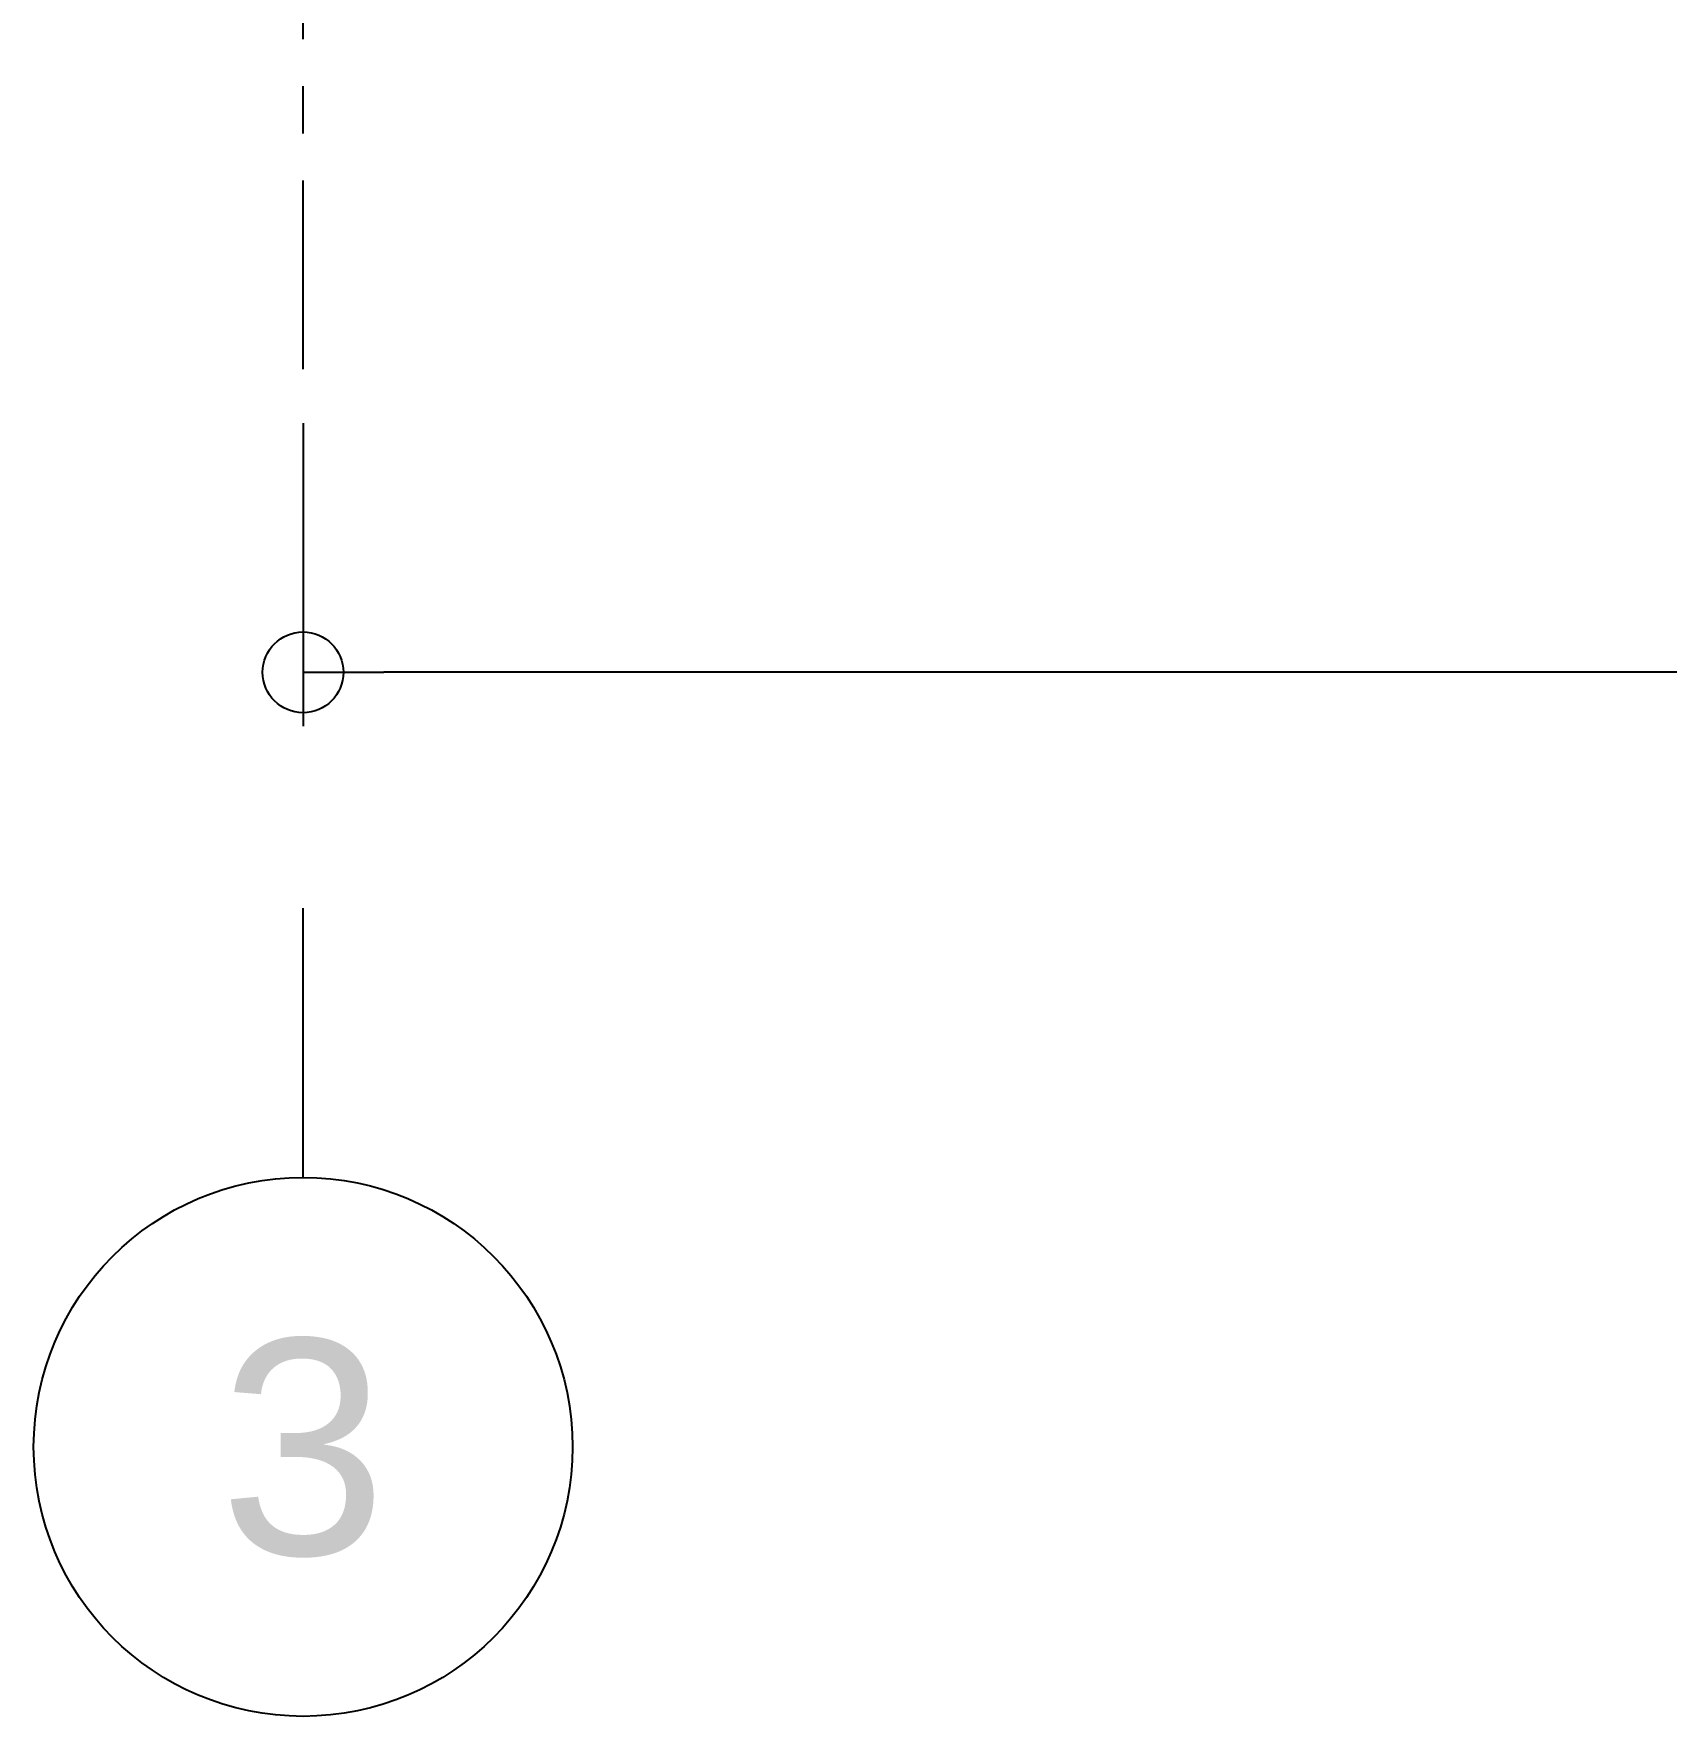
# Model space of a CAD drawing. Header units: millimetres. Extents: x -187664 to 435448, y -313239 to 299894.
# Drawn here: x 304941 to 306456, y 166763 to 168324 of the extents above; entities that cross this region are included whole.
import ezdxf
from ezdxf.enums import TextEntityAlignment as Align

# ---------------------------------------------------------------- set-up
doc = ezdxf.new("R2010")
doc.units = ezdxf.units.MM
doc.linetypes.add('CENTER', pattern=[2, 1.25, -0.25, 0.25, -0.25])
doc.linetypes.add('TA_GL_000.70000', pattern=[1.925, 0.7, -0.175, 0.175, -0.175, 0.7])
for name, color, linetype in [('000 - 0_SYM_DWG_GRID-BUBBLE_MAIN_COLOR_6', 7, 'Continuous'), ('000 - 0_SYM_DWG_GRIDLINE_MAIN_COLOR_251', 7, 'Continuous'), ('000 - 0_SYM_DWG_SLOPE-SYM_TEXT_COLOR_3', 7, 'Continuous'), ('000 - GRID', 7, 'CENTER')]:
    doc.layers.add(name, color=color, linetype=linetype)
doc.styles.add('ARIAL', font='arial.ttf')
doc.styles.add('FAMELINE_FOR_CKST', font='arial.ttf')
doc.styles.add('TA', font='', dxfattribs={"height": 4.5})
doc.styles.get('TA').set_extended_font_data('Cordia New')
doc.dimstyles.new('FAMELINE-CKST_C-C', dxfattribs={"dimtxt": 0.3, "dimasz": 0.15, "dimexe": 0.1, "dimexo": 0.1, "dimgap": 0.05, "dimtad": 1, "dimzin": 0, "dimdsep": 46, "dimtxsty": 'FAMELINE_FOR_CKST', "dimblk": 'ORIGIN', "dimblk1": 'ORIGIN', "dimblk2": 'ORIGIN', "dimsah": 1, "dimcen": 0.1, "dimdle": 0.1, "dimclrd": 7, "dimclre": 7, "dimclrt": 7, "dimadec": 0, "dimazin": 0, "dimtfac": 1, "dimtix": 1, "dimtmove": 2, "dimatfit": 3, "dimfxl": 1, "dimtolj": 1, "dimtzin": 0, "dimlwd": -1, "dimlwe": -1, "dimarcsym": 0})

# ---------------------------------------------------------------- blocks, each defined once
blk = doc.blocks.new('*U4936')
at = {"layer": '000 - 0_SYM_DWG_GRID-BUBBLE_MAIN_COLOR_6', "color": 7}
blk.add_line((35, 0), (30, 0), dxfattribs=at)
blk.add_circle((40, 0), 5, dxfattribs=at)
at = {"layer": '000 - 0_SYM_DWG_GRIDLINE_MAIN_COLOR_251', "color": 7, "linetype": 'ByBlock', "ltscale": 5}
blk.add_line((20, 0), (-355.735, 0), dxfattribs=at)
at = {"color": 7, "style": 'TA', "flags": 1}
blk.add_attdef('LOCATION', (6, -6), '', height=4.5, rotation=270, dxfattribs=at)
at = {"layer": '000 - 0_SYM_DWG_SLOPE-SYM_TEXT_COLOR_3', "color": 7, "style": 'ARIAL'}
blk.add_attdef('GRID-HEAD', text='', height=4, rotation=90, dxfattribs=at).set_placement((40, 0), align=Align.MIDDLE_CENTER)
blk = doc.blocks.new('_Origin')
at = {"color": 7, "linetype": 'ByBlock', "lineweight": -2}
blk.add_line((0, 0), (-1, 0), dxfattribs=at)
blk.add_circle((0, 0), 0.5, dxfattribs=at)
blk = doc.blocks.new('*D5651')
at = {"color": 7, "transparency": 16777216}
for p, q in [((305191.1, 167963), (305191.1, 167681.7)), ((316591.1, 167963), (316591.1, 167681.7)), ((316516.1, 167731.7), (305266.1, 167731.7))]:
    blk.add_line(p, q, dxfattribs=at)
at = {"color": 7, "transparency": 16777216, "xscale": 75, "yscale": 75, "zscale": 75, "rotation": 180}
blk.add_blockref('_Origin', (305191.1, 167731.7), dxfattribs=at)
at = {"color": 7, "transparency": 16777216, "xscale": 75, "yscale": 75, "zscale": 75}
blk.add_blockref('_Origin', (316591.1, 167731.7), dxfattribs=at)
at = {"color": 7, "transparency": 16777216, "insert": (310891.1, 167833.3), "char_height": 150, "attachment_point": 5, "style": 'FAMELINE_FOR_CKST'}
blk.add_mtext('\\A1;11400', dxfattribs=at)

msp = doc.modelspace()

# ---------------------------------------------------------------- block references
at = {"layer": '000 - GRID', "color": 7, "linetype": 'TA_GL_000.70000', "xscale": 50.00000000000004, "yscale": 50.00000000000004, "zscale": 50.00000000000004, "rotation": 270}
msp.add_blockref('*U4936', (305191.107, 169012.983), dxfattribs=at).add_auto_attribs({'GRID-HEAD': '3'})

# ---------------------------------------------------------------- dimensions: what is measured, and where the dimension line sits
at = {"color": 7}
dim = msp.add_linear_dim(base=(305191.107, 167731.733), p1=(316591.107, 168012.983), p2=(305191.107, 168012.983), dimstyle='FAMELINE-CKST_C-C', override={"dimscale": 500, "dimdec": 0, "dimlfac": 1, "dimclrd": 7, "dimclre": 7, "dimclrt": 7}, dxfattribs=at)
dim.commit()
dim.dimension.update_dxf_attribs({"geometry": '*D5651', "text_midpoint": (310891.107, 167833.319)})

doc.saveas('drawing.dxf')
